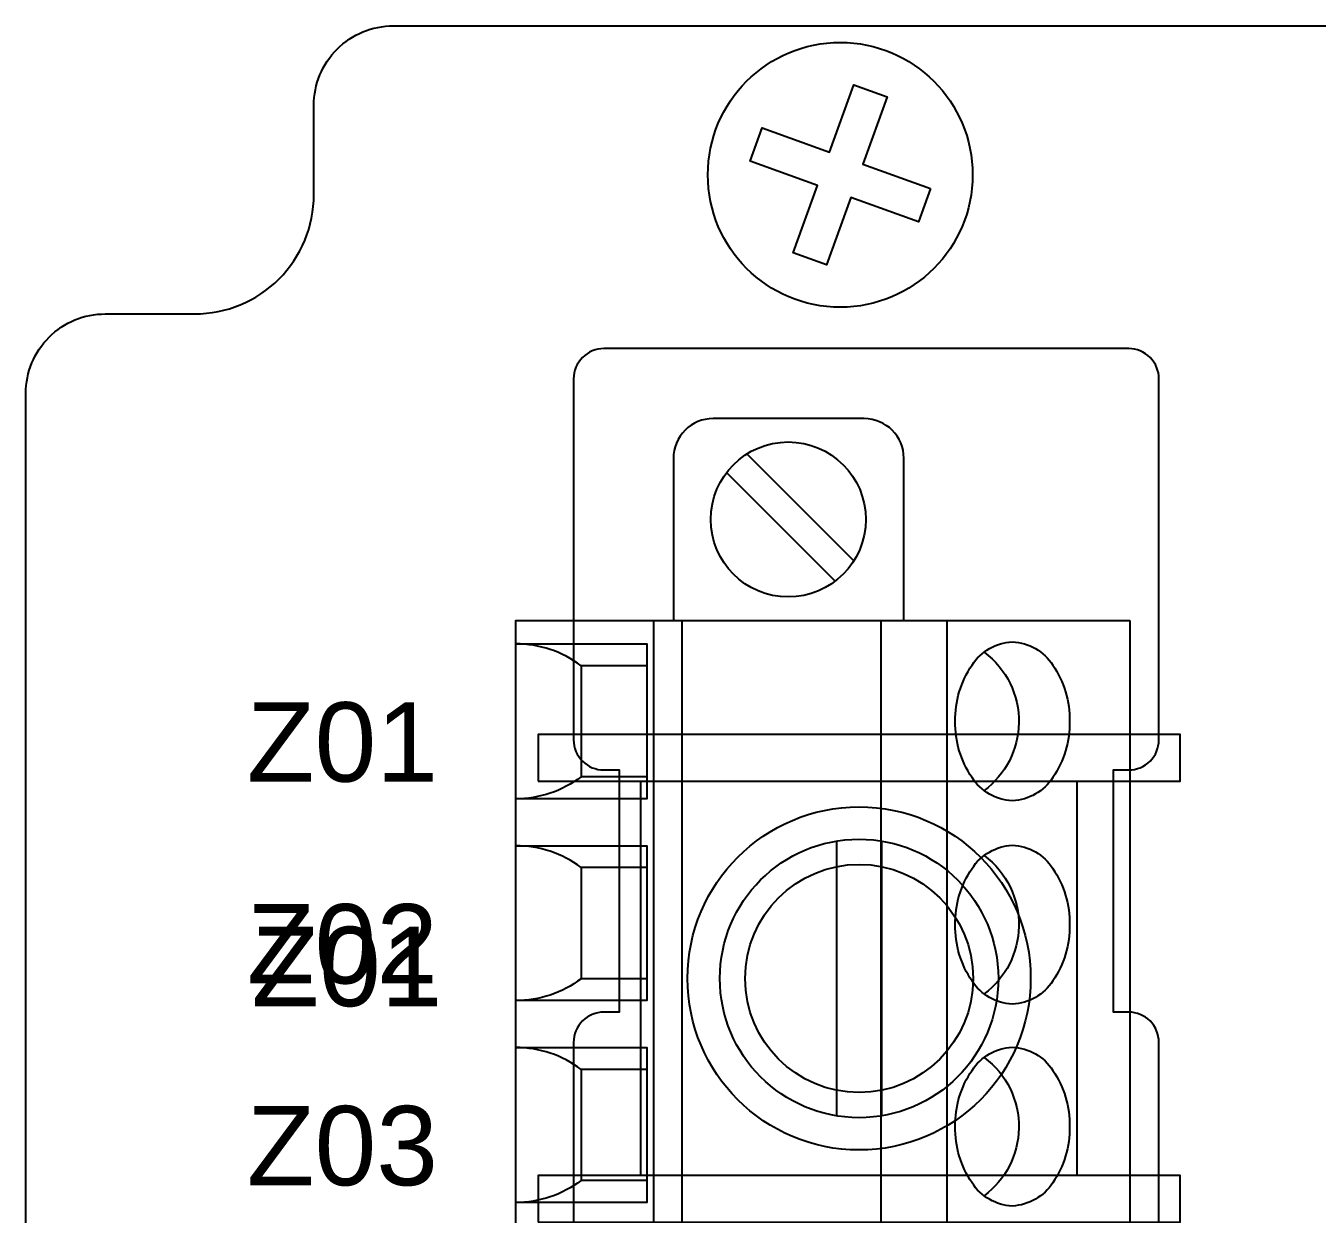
# Model space of a CAD drawing. Extents: x 1 to 23.7, y 0.2 to 17.
# Drawn here: x 15.717 to 16.996, y 6.02 to 7.198 of the extents above; entities that cross this region are included whole.
import ezdxf

# ---------------------------------------------------------------- set-up
doc = ezdxf.new("R2010")
doc.units = 0
doc.header["$MEASUREMENT"] = 0
for name, color, linetype in [('5_01__0-__EMPTY', 7, 'CONTINUOUS'), ('5_02__8-___4__ACI', 7, 'CONTINUOUS'), ('5_03__1-___4__DI__4__DO__S', 7, 'CONTINUOUS'), ('5_04__B-___4__DI__4__DO__F', 7, 'CONTINUOUS'), ('5_05__C-___4__DI__3__DO', 7, 'CONTINUOUS'), ('5_06__2X___8__DO__STD_FORM', 7, 'CONTINUOUS'), ('5_07__2A___8__DO__STD_FORM', 7, 'CONTINUOUS'), ('5_08__2B___8__DO__STD__6__', 7, 'CONTINUOUS'), ('5_09__2C___8__DO__STD__2__', 7, 'CONTINUOUS'), ('5_10__3-___8__DI', 7, 'CONTINUOUS'), ('5_11__5-___8__AI', 7, 'CONTINUOUS'), ('5_12__6-___4__AI__4__AO', 7, 'CONTINUOUS'), ('6_00_____DWG', 7, 'CONTINUOUS')]:
    doc.layers.add(name, color=color, linetype=linetype)
doc.styles.add('ARIAL', font='arial.ttf')

msp = doc.modelspace()

# ---------------------------------------------------------------- linework, layer by layer
at = {"layer": '5_01__0-__EMPTY'}
msp.add_lwpolyline([(16.8394, 5.2251), (16.8394, 6.1904, 0.414214), (16.8095, 6.2203), (16.7944, 6.2203), (16.7944, 6.4603), (16.8095, 6.4603, 0.414214), (16.8394, 6.4901), (16.8394, 6.8479, 0.414973), (16.8095, 6.8778), (16.2893, 6.8778, 0.414973), (16.2594, 6.8479), (16.2594, 6.4901, 0.414214), (16.2893, 6.4603), (16.3044, 6.4603), (16.3044, 6.2203), (16.2893, 6.2203, 0.414214), (16.2594, 6.1904), (16.2594, 5.2251, 0.414214)], format="xyb", dxfattribs=at)
at = {"layer": '5_02__8-___4__ACI'}
for points in [[(16.2242, 6.4491), (16.8603, 6.4491), (16.8603, 6.4954), (16.2242, 6.4954)], [(16.2242, 6.0121), (16.8603, 6.0121), (16.8603, 6.0584), (16.2242, 6.0584)]]:
    msp.add_lwpolyline(points, close=True, dxfattribs=at)
for points in [[(16.326, 6.0584), (16.326, 6.4491)], [(16.7585, 6.0584), (16.7585, 6.4491)], [(16.5198, 6.3899), (16.5198, 6.1176)], [(16.5648, 6.1176), (16.5648, 6.3899)]]:
    msp.add_lwpolyline(points, dxfattribs=at)
for radius in [0.17, 0.138, 0.113]:
    msp.add_circle((16.5423, 6.2537), radius, dxfattribs=at)
at = {"layer": '5_03__1-___4__DI__4__DO__S'}
for points in [[(16.5866, 6.6085), (16.5866, 6.7691, 0.414169), (16.5472, 6.8085), (16.3976, 6.8085, 0.414258), (16.3583, 6.7691), (16.3583, 6.6085)], [(16.3321, 6.5636), (16.2669, 6.5636, 0.162853), (16.202, 6.5852, 1.944453)], [(16.6662, 6.5771, -0.001746), (16.6663, 6.577, -0.240907), (16.7006, 6.5069, -0.231198), (16.6663, 6.44, -0.005828), (16.6664, 6.4397)], [(16.3321, 6.4534), (16.2669, 6.4534, -0.162853), (16.202, 6.4317, -1.944453)], [(16.3321, 6.3636), (16.2669, 6.3636, 0.162853), (16.202, 6.3852, 1.944453)], [(16.6662, 6.3756, -0.001746), (16.6663, 6.3754, -0.240907), (16.7006, 6.3053, -0.231198), (16.6663, 6.2384, -0.005828), (16.6664, 6.2381)], [(16.3321, 6.2534), (16.2669, 6.2534, -0.162853), (16.202, 6.2317, -1.944453)], [(16.3321, 6.1636), (16.2669, 6.1636, 0.162853), (16.202, 6.1852, 1.944453)], [(16.6662, 6.1756, -0.001746), (16.6663, 6.1754, -0.240907), (16.7006, 6.1053, -0.231198), (16.6663, 6.0384, -0.005828), (16.6664, 6.0381)], [(16.3321, 6.0534), (16.2669, 6.0534, -0.162853), (16.202, 6.0317, -1.944453)]]:
    msp.add_lwpolyline(points, format="xyb", dxfattribs=at)
for points in [[(16.4311, 6.7734), (16.537, 6.6674)], [(16.411, 6.755), (16.5186, 6.6474)], [(16.3387, 6.6085), (16.3387, 5.0085)], [(16.3666, 6.6085), (16.3666, 5.0085)], [(16.5637, 6.6085), (16.5637, 5.0085)], [(16.6291, 6.6085), (16.6291, 5.0085)], [(16.202, 6.5852), (16.3321, 6.5852), (16.3321, 6.4317), (16.202, 6.4317)], [(16.2669, 6.5636), (16.2669, 6.4534)], [(16.202, 6.3852), (16.3321, 6.3852), (16.3321, 6.2317), (16.202, 6.2317)], [(16.2669, 6.3636), (16.2669, 6.2534)], [(16.202, 6.1852), (16.3321, 6.1852), (16.3321, 6.0317), (16.202, 6.0317)], [(16.2669, 6.1636), (16.2669, 6.0534)]]:
    msp.add_lwpolyline(points, dxfattribs=at)
msp.add_lwpolyline([(16.8107, 6.6085), (16.8107, 5.0085), (16.202, 5.0085), (16.202, 6.6085)], close=True, dxfattribs=at)
for points in [[(16.6942, 6.5872, -0.244062), (16.7343, 6.5642, -0.154167), (16.7509, 6.5085, -0.154167), (16.7343, 6.4528, -0.236767), (16.6942, 6.4297, -0.24406), (16.6542, 6.4528, -0.154167), (16.6376, 6.5085, -0.154167), (16.6542, 6.5642, -0.244061)], [(16.6942, 6.3856, -0.244062), (16.7343, 6.3626, -0.154167), (16.7509, 6.3069, -0.154167), (16.7343, 6.2512, -0.236767), (16.6942, 6.2282, -0.24406), (16.6542, 6.2512, -0.154167), (16.6376, 6.3069, -0.154167), (16.6542, 6.3626, -0.244061)], [(16.6942, 6.1856, -0.244062), (16.7343, 6.1626, -0.154167), (16.7509, 6.1069, -0.154167), (16.7343, 6.0512, -0.236767), (16.6942, 6.0282, -0.24406), (16.6542, 6.0512, -0.154167), (16.6376, 6.1069, -0.154167), (16.6542, 6.1626, -0.244061)]]:
    msp.add_lwpolyline(points, format="xyb", close=True, dxfattribs=at)
msp.add_circle((16.4721, 6.7085), 0.0768, dxfattribs=at)
at = {"layer": '5_04__B-___4__DI__4__DO__F'}
for points in [[(16.5866, 6.6085), (16.5866, 6.7691, 0.414169), (16.5472, 6.8085), (16.3976, 6.8085, 0.414258), (16.3583, 6.7691), (16.3583, 6.6085)], [(16.3321, 6.5636), (16.2669, 6.5636, 0.162853), (16.202, 6.5852, 1.944453)], [(16.6662, 6.5771, -0.001746), (16.6663, 6.577, -0.240907), (16.7006, 6.5069, -0.231198), (16.6663, 6.44, -0.005828), (16.6664, 6.4397)], [(16.3321, 6.4534), (16.2669, 6.4534, -0.162853), (16.202, 6.4317, -1.944453)], [(16.3321, 6.3636), (16.2669, 6.3636, 0.162853), (16.202, 6.3852, 1.944453)], [(16.6662, 6.3756, -0.001746), (16.6663, 6.3754, -0.240907), (16.7006, 6.3053, -0.231198), (16.6663, 6.2384, -0.005828), (16.6664, 6.2381)], [(16.3321, 6.2534), (16.2669, 6.2534, -0.162853), (16.202, 6.2317, -1.944453)], [(16.3321, 6.1636), (16.2669, 6.1636, 0.162853), (16.202, 6.1852, 1.944453)], [(16.6662, 6.1756, -0.001746), (16.6663, 6.1754, -0.240907), (16.7006, 6.1053, -0.231198), (16.6663, 6.0384, -0.005828), (16.6664, 6.0381)], [(16.3321, 6.0534), (16.2669, 6.0534, -0.162853), (16.202, 6.0317, -1.944453)]]:
    msp.add_lwpolyline(points, format="xyb", dxfattribs=at)
for points in [[(16.4311, 6.7734), (16.537, 6.6674)], [(16.411, 6.755), (16.5186, 6.6474)], [(16.3387, 6.6085), (16.3387, 5.0085)], [(16.3666, 6.6085), (16.3666, 5.0085)], [(16.5637, 6.6085), (16.5637, 5.0085)], [(16.6291, 6.6085), (16.6291, 5.0085)], [(16.202, 6.5852), (16.3321, 6.5852), (16.3321, 6.4317), (16.202, 6.4317)], [(16.2669, 6.5636), (16.2669, 6.4534)], [(16.202, 6.3852), (16.3321, 6.3852), (16.3321, 6.2317), (16.202, 6.2317)], [(16.2669, 6.3636), (16.2669, 6.2534)], [(16.202, 6.1852), (16.3321, 6.1852), (16.3321, 6.0317), (16.202, 6.0317)], [(16.2669, 6.1636), (16.2669, 6.0534)]]:
    msp.add_lwpolyline(points, dxfattribs=at)
msp.add_lwpolyline([(16.8107, 6.6085), (16.8107, 5.0085), (16.202, 5.0085), (16.202, 6.6085)], close=True, dxfattribs=at)
for points in [[(16.6942, 6.5872, -0.244062), (16.7343, 6.5642, -0.154167), (16.7509, 6.5085, -0.154167), (16.7343, 6.4528, -0.236767), (16.6942, 6.4297, -0.24406), (16.6542, 6.4528, -0.154167), (16.6376, 6.5085, -0.154167), (16.6542, 6.5642, -0.244061)], [(16.6942, 6.3856, -0.244062), (16.7343, 6.3626, -0.154167), (16.7509, 6.3069, -0.154167), (16.7343, 6.2512, -0.236767), (16.6942, 6.2282, -0.24406), (16.6542, 6.2512, -0.154167), (16.6376, 6.3069, -0.154167), (16.6542, 6.3626, -0.244061)], [(16.6942, 6.1856, -0.244062), (16.7343, 6.1626, -0.154167), (16.7509, 6.1069, -0.154167), (16.7343, 6.0512, -0.236767), (16.6942, 6.0282, -0.24406), (16.6542, 6.0512, -0.154167), (16.6376, 6.1069, -0.154167), (16.6542, 6.1626, -0.244061)]]:
    msp.add_lwpolyline(points, format="xyb", close=True, dxfattribs=at)
msp.add_circle((16.4721, 6.7085), 0.0768, dxfattribs=at)
at = {"layer": '5_05__C-___4__DI__3__DO'}
for points in [[(16.5866, 6.6085), (16.5866, 6.7691, 0.414169), (16.5472, 6.8085), (16.3976, 6.8085, 0.414258), (16.3583, 6.7691), (16.3583, 6.6085)], [(16.3321, 6.5636), (16.2669, 6.5636, 0.162853), (16.202, 6.5852, 1.944453)], [(16.6662, 6.5771, -0.001746), (16.6663, 6.577, -0.240907), (16.7006, 6.5069, -0.231198), (16.6663, 6.44, -0.005828), (16.6664, 6.4397)], [(16.3321, 6.4534), (16.2669, 6.4534, -0.162853), (16.202, 6.4317, -1.944453)], [(16.3321, 6.3636), (16.2669, 6.3636, 0.162853), (16.202, 6.3852, 1.944453)], [(16.6662, 6.3756, -0.001746), (16.6663, 6.3754, -0.240907), (16.7006, 6.3053, -0.231198), (16.6663, 6.2384, -0.005828), (16.6664, 6.2381)], [(16.3321, 6.2534), (16.2669, 6.2534, -0.162853), (16.202, 6.2317, -1.944453)], [(16.3321, 6.1636), (16.2669, 6.1636, 0.162853), (16.202, 6.1852, 1.944453)], [(16.6662, 6.1756, -0.001746), (16.6663, 6.1754, -0.240907), (16.7006, 6.1053, -0.231198), (16.6663, 6.0384, -0.005828), (16.6664, 6.0381)], [(16.3321, 6.0534), (16.2669, 6.0534, -0.162853), (16.202, 6.0317, -1.944453)]]:
    msp.add_lwpolyline(points, format="xyb", dxfattribs=at)
for points in [[(16.4311, 6.7734), (16.537, 6.6674)], [(16.411, 6.755), (16.5186, 6.6474)], [(16.3387, 6.6085), (16.3387, 5.0085)], [(16.3666, 6.6085), (16.3666, 5.0085)], [(16.5637, 6.6085), (16.5637, 5.0085)], [(16.6291, 6.6085), (16.6291, 5.0085)], [(16.202, 6.5852), (16.3321, 6.5852), (16.3321, 6.4317), (16.202, 6.4317)], [(16.2669, 6.5636), (16.2669, 6.4534)], [(16.202, 6.3852), (16.3321, 6.3852), (16.3321, 6.2317), (16.202, 6.2317)], [(16.2669, 6.3636), (16.2669, 6.2534)], [(16.202, 6.1852), (16.3321, 6.1852), (16.3321, 6.0317), (16.202, 6.0317)], [(16.2669, 6.1636), (16.2669, 6.0534)]]:
    msp.add_lwpolyline(points, dxfattribs=at)
msp.add_lwpolyline([(16.8107, 6.6085), (16.8107, 5.0085), (16.202, 5.0085), (16.202, 6.6085)], close=True, dxfattribs=at)
for points in [[(16.6942, 6.5872, -0.244062), (16.7343, 6.5642, -0.154167), (16.7509, 6.5085, -0.154167), (16.7343, 6.4528, -0.236767), (16.6942, 6.4297, -0.24406), (16.6542, 6.4528, -0.154167), (16.6376, 6.5085, -0.154167), (16.6542, 6.5642, -0.244061)], [(16.6942, 6.3856, -0.244062), (16.7343, 6.3626, -0.154167), (16.7509, 6.3069, -0.154167), (16.7343, 6.2512, -0.236767), (16.6942, 6.2282, -0.24406), (16.6542, 6.2512, -0.154167), (16.6376, 6.3069, -0.154167), (16.6542, 6.3626, -0.244061)], [(16.6942, 6.1856, -0.244062), (16.7343, 6.1626, -0.154167), (16.7509, 6.1069, -0.154167), (16.7343, 6.0512, -0.236767), (16.6942, 6.0282, -0.24406), (16.6542, 6.0512, -0.154167), (16.6376, 6.1069, -0.154167), (16.6542, 6.1626, -0.244061)]]:
    msp.add_lwpolyline(points, format="xyb", close=True, dxfattribs=at)
msp.add_circle((16.4721, 6.7085), 0.0768, dxfattribs=at)
at = {"layer": '5_06__2X___8__DO__STD_FORM'}
for points in [[(16.5866, 6.6085), (16.5866, 6.7691, 0.414169), (16.5472, 6.8085), (16.3976, 6.8085, 0.414258), (16.3583, 6.7691), (16.3583, 6.6085)], [(16.3321, 6.5636), (16.2669, 6.5636, 0.162853), (16.202, 6.5852, 1.944453)], [(16.6662, 6.5771, -0.001746), (16.6663, 6.577, -0.240907), (16.7006, 6.5069, -0.231198), (16.6663, 6.44, -0.005828), (16.6664, 6.4397)], [(16.3321, 6.4534), (16.2669, 6.4534, -0.162853), (16.202, 6.4317, -1.944453)], [(16.3321, 6.3636), (16.2669, 6.3636, 0.162853), (16.202, 6.3852, 1.944453)], [(16.6662, 6.3756, -0.001746), (16.6663, 6.3754, -0.240907), (16.7006, 6.3053, -0.231198), (16.6663, 6.2384, -0.005828), (16.6664, 6.2381)], [(16.3321, 6.2534), (16.2669, 6.2534, -0.162853), (16.202, 6.2317, -1.944453)], [(16.3321, 6.1636), (16.2669, 6.1636, 0.162853), (16.202, 6.1852, 1.944453)], [(16.6662, 6.1756, -0.001746), (16.6663, 6.1754, -0.240907), (16.7006, 6.1053, -0.231198), (16.6663, 6.0384, -0.005828), (16.6664, 6.0381)], [(16.3321, 6.0534), (16.2669, 6.0534, -0.162853), (16.202, 6.0317, -1.944453)]]:
    msp.add_lwpolyline(points, format="xyb", dxfattribs=at)
for points in [[(16.4311, 6.7734), (16.537, 6.6674)], [(16.411, 6.755), (16.5186, 6.6474)], [(16.3387, 6.6085), (16.3387, 5.0085)], [(16.3666, 6.6085), (16.3666, 5.0085)], [(16.5637, 6.6085), (16.5637, 5.0085)], [(16.6291, 6.6085), (16.6291, 5.0085)], [(16.202, 6.5852), (16.3321, 6.5852), (16.3321, 6.4317), (16.202, 6.4317)], [(16.2669, 6.5636), (16.2669, 6.4534)], [(16.202, 6.3852), (16.3321, 6.3852), (16.3321, 6.2317), (16.202, 6.2317)], [(16.2669, 6.3636), (16.2669, 6.2534)], [(16.202, 6.1852), (16.3321, 6.1852), (16.3321, 6.0317), (16.202, 6.0317)], [(16.2669, 6.1636), (16.2669, 6.0534)]]:
    msp.add_lwpolyline(points, dxfattribs=at)
msp.add_lwpolyline([(16.8107, 6.6085), (16.8107, 5.0085), (16.202, 5.0085), (16.202, 6.6085)], close=True, dxfattribs=at)
for points in [[(16.6942, 6.5872, -0.244062), (16.7343, 6.5642, -0.154167), (16.7509, 6.5085, -0.154167), (16.7343, 6.4528, -0.236767), (16.6942, 6.4297, -0.24406), (16.6542, 6.4528, -0.154167), (16.6376, 6.5085, -0.154167), (16.6542, 6.5642, -0.244061)], [(16.6942, 6.3856, -0.244062), (16.7343, 6.3626, -0.154167), (16.7509, 6.3069, -0.154167), (16.7343, 6.2512, -0.236767), (16.6942, 6.2282, -0.24406), (16.6542, 6.2512, -0.154167), (16.6376, 6.3069, -0.154167), (16.6542, 6.3626, -0.244061)], [(16.6942, 6.1856, -0.244062), (16.7343, 6.1626, -0.154167), (16.7509, 6.1069, -0.154167), (16.7343, 6.0512, -0.236767), (16.6942, 6.0282, -0.24406), (16.6542, 6.0512, -0.154167), (16.6376, 6.1069, -0.154167), (16.6542, 6.1626, -0.244061)]]:
    msp.add_lwpolyline(points, format="xyb", close=True, dxfattribs=at)
msp.add_circle((16.4721, 6.7085), 0.0768, dxfattribs=at)
at = {"layer": '5_07__2A___8__DO__STD_FORM'}
for points in [[(16.5866, 6.6085), (16.5866, 6.7691, 0.414169), (16.5472, 6.8085), (16.3976, 6.8085, 0.414258), (16.3583, 6.7691), (16.3583, 6.6085)], [(16.3321, 6.5636), (16.2669, 6.5636, 0.162853), (16.202, 6.5852, 1.944453)], [(16.6662, 6.5771, -0.001746), (16.6663, 6.577, -0.240907), (16.7006, 6.5069, -0.231198), (16.6663, 6.44, -0.005828), (16.6664, 6.4397)], [(16.3321, 6.4534), (16.2669, 6.4534, -0.162853), (16.202, 6.4317, -1.944453)], [(16.3321, 6.3636), (16.2669, 6.3636, 0.162853), (16.202, 6.3852, 1.944453)], [(16.6662, 6.3756, -0.001746), (16.6663, 6.3754, -0.240907), (16.7006, 6.3053, -0.231198), (16.6663, 6.2384, -0.005828), (16.6664, 6.2381)], [(16.3321, 6.2534), (16.2669, 6.2534, -0.162853), (16.202, 6.2317, -1.944453)], [(16.3321, 6.1636), (16.2669, 6.1636, 0.162853), (16.202, 6.1852, 1.944453)], [(16.6662, 6.1756, -0.001746), (16.6663, 6.1754, -0.240907), (16.7006, 6.1053, -0.231198), (16.6663, 6.0384, -0.005828), (16.6664, 6.0381)], [(16.3321, 6.0534), (16.2669, 6.0534, -0.162853), (16.202, 6.0317, -1.944453)]]:
    msp.add_lwpolyline(points, format="xyb", dxfattribs=at)
for points in [[(16.4311, 6.7734), (16.537, 6.6674)], [(16.411, 6.755), (16.5186, 6.6474)], [(16.3387, 6.6085), (16.3387, 5.0085)], [(16.3666, 6.6085), (16.3666, 5.0085)], [(16.5637, 6.6085), (16.5637, 5.0085)], [(16.6291, 6.6085), (16.6291, 5.0085)], [(16.202, 6.5852), (16.3321, 6.5852), (16.3321, 6.4317), (16.202, 6.4317)], [(16.2669, 6.5636), (16.2669, 6.4534)], [(16.202, 6.3852), (16.3321, 6.3852), (16.3321, 6.2317), (16.202, 6.2317)], [(16.2669, 6.3636), (16.2669, 6.2534)], [(16.202, 6.1852), (16.3321, 6.1852), (16.3321, 6.0317), (16.202, 6.0317)], [(16.2669, 6.1636), (16.2669, 6.0534)]]:
    msp.add_lwpolyline(points, dxfattribs=at)
msp.add_lwpolyline([(16.8107, 6.6085), (16.8107, 5.0085), (16.202, 5.0085), (16.202, 6.6085)], close=True, dxfattribs=at)
for points in [[(16.6942, 6.5872, -0.244062), (16.7343, 6.5642, -0.154167), (16.7509, 6.5085, -0.154167), (16.7343, 6.4528, -0.236767), (16.6942, 6.4297, -0.24406), (16.6542, 6.4528, -0.154167), (16.6376, 6.5085, -0.154167), (16.6542, 6.5642, -0.244061)], [(16.6942, 6.3856, -0.244062), (16.7343, 6.3626, -0.154167), (16.7509, 6.3069, -0.154167), (16.7343, 6.2512, -0.236767), (16.6942, 6.2282, -0.24406), (16.6542, 6.2512, -0.154167), (16.6376, 6.3069, -0.154167), (16.6542, 6.3626, -0.244061)], [(16.6942, 6.1856, -0.244062), (16.7343, 6.1626, -0.154167), (16.7509, 6.1069, -0.154167), (16.7343, 6.0512, -0.236767), (16.6942, 6.0282, -0.24406), (16.6542, 6.0512, -0.154167), (16.6376, 6.1069, -0.154167), (16.6542, 6.1626, -0.244061)]]:
    msp.add_lwpolyline(points, format="xyb", close=True, dxfattribs=at)
msp.add_circle((16.4721, 6.7085), 0.0768, dxfattribs=at)
at = {"layer": '5_08__2B___8__DO__STD__6__'}
for points in [[(16.5866, 6.6085), (16.5866, 6.7691, 0.414169), (16.5472, 6.8085), (16.3976, 6.8085, 0.414258), (16.3583, 6.7691), (16.3583, 6.6085)], [(16.3321, 6.5636), (16.2669, 6.5636, 0.162853), (16.202, 6.5852, 1.944453)], [(16.6662, 6.5771, -0.001746), (16.6663, 6.577, -0.240907), (16.7006, 6.5069, -0.231198), (16.6663, 6.44, -0.005828), (16.6664, 6.4397)], [(16.3321, 6.4534), (16.2669, 6.4534, -0.162853), (16.202, 6.4317, -1.944453)], [(16.3321, 6.3636), (16.2669, 6.3636, 0.162853), (16.202, 6.3852, 1.944453)], [(16.6662, 6.3756, -0.001746), (16.6663, 6.3754, -0.240907), (16.7006, 6.3053, -0.231198), (16.6663, 6.2384, -0.005828), (16.6664, 6.2381)], [(16.3321, 6.2534), (16.2669, 6.2534, -0.162853), (16.202, 6.2317, -1.944453)], [(16.3321, 6.1636), (16.2669, 6.1636, 0.162853), (16.202, 6.1852, 1.944453)], [(16.6662, 6.1756, -0.001746), (16.6663, 6.1754, -0.240907), (16.7006, 6.1053, -0.231198), (16.6663, 6.0384, -0.005828), (16.6664, 6.0381)], [(16.3321, 6.0534), (16.2669, 6.0534, -0.162853), (16.202, 6.0317, -1.944453)]]:
    msp.add_lwpolyline(points, format="xyb", dxfattribs=at)
for points in [[(16.4311, 6.7734), (16.537, 6.6674)], [(16.411, 6.755), (16.5186, 6.6474)], [(16.3387, 6.6085), (16.3387, 5.0085)], [(16.3666, 6.6085), (16.3666, 5.0085)], [(16.5637, 6.6085), (16.5637, 5.0085)], [(16.6291, 6.6085), (16.6291, 5.0085)], [(16.202, 6.5852), (16.3321, 6.5852), (16.3321, 6.4317), (16.202, 6.4317)], [(16.2669, 6.5636), (16.2669, 6.4534)], [(16.202, 6.3852), (16.3321, 6.3852), (16.3321, 6.2317), (16.202, 6.2317)], [(16.2669, 6.3636), (16.2669, 6.2534)], [(16.202, 6.1852), (16.3321, 6.1852), (16.3321, 6.0317), (16.202, 6.0317)], [(16.2669, 6.1636), (16.2669, 6.0534)]]:
    msp.add_lwpolyline(points, dxfattribs=at)
msp.add_lwpolyline([(16.8107, 6.6085), (16.8107, 5.0085), (16.202, 5.0085), (16.202, 6.6085)], close=True, dxfattribs=at)
for points in [[(16.6942, 6.5872, -0.244062), (16.7343, 6.5642, -0.154167), (16.7509, 6.5085, -0.154167), (16.7343, 6.4528, -0.236767), (16.6942, 6.4297, -0.24406), (16.6542, 6.4528, -0.154167), (16.6376, 6.5085, -0.154167), (16.6542, 6.5642, -0.244061)], [(16.6942, 6.3856, -0.244062), (16.7343, 6.3626, -0.154167), (16.7509, 6.3069, -0.154167), (16.7343, 6.2512, -0.236767), (16.6942, 6.2282, -0.24406), (16.6542, 6.2512, -0.154167), (16.6376, 6.3069, -0.154167), (16.6542, 6.3626, -0.244061)], [(16.6942, 6.1856, -0.244062), (16.7343, 6.1626, -0.154167), (16.7509, 6.1069, -0.154167), (16.7343, 6.0512, -0.236767), (16.6942, 6.0282, -0.24406), (16.6542, 6.0512, -0.154167), (16.6376, 6.1069, -0.154167), (16.6542, 6.1626, -0.244061)]]:
    msp.add_lwpolyline(points, format="xyb", close=True, dxfattribs=at)
msp.add_circle((16.4721, 6.7085), 0.0768, dxfattribs=at)
at = {"layer": '5_09__2C___8__DO__STD__2__'}
for points in [[(16.5866, 6.6085), (16.5866, 6.7691, 0.414169), (16.5472, 6.8085), (16.3976, 6.8085, 0.414258), (16.3583, 6.7691), (16.3583, 6.6085)], [(16.3321, 6.5636), (16.2669, 6.5636, 0.162853), (16.202, 6.5852, 1.944453)], [(16.6662, 6.5771, -0.001746), (16.6663, 6.577, -0.240907), (16.7006, 6.5069, -0.231198), (16.6663, 6.44, -0.005828), (16.6664, 6.4397)], [(16.3321, 6.4534), (16.2669, 6.4534, -0.162853), (16.202, 6.4317, -1.944453)], [(16.3321, 6.3636), (16.2669, 6.3636, 0.162853), (16.202, 6.3852, 1.944453)], [(16.6662, 6.3756, -0.001746), (16.6663, 6.3754, -0.240907), (16.7006, 6.3053, -0.231198), (16.6663, 6.2384, -0.005828), (16.6664, 6.2381)], [(16.3321, 6.2534), (16.2669, 6.2534, -0.162853), (16.202, 6.2317, -1.944453)], [(16.3321, 6.1636), (16.2669, 6.1636, 0.162853), (16.202, 6.1852, 1.944453)], [(16.6662, 6.1756, -0.001746), (16.6663, 6.1754, -0.240907), (16.7006, 6.1053, -0.231198), (16.6663, 6.0384, -0.005828), (16.6664, 6.0381)], [(16.3321, 6.0534), (16.2669, 6.0534, -0.162853), (16.202, 6.0317, -1.944453)]]:
    msp.add_lwpolyline(points, format="xyb", dxfattribs=at)
for points in [[(16.4311, 6.7734), (16.537, 6.6674)], [(16.411, 6.755), (16.5186, 6.6474)], [(16.3387, 6.6085), (16.3387, 5.0085)], [(16.3666, 6.6085), (16.3666, 5.0085)], [(16.5637, 6.6085), (16.5637, 5.0085)], [(16.6291, 6.6085), (16.6291, 5.0085)], [(16.202, 6.5852), (16.3321, 6.5852), (16.3321, 6.4317), (16.202, 6.4317)], [(16.2669, 6.5636), (16.2669, 6.4534)], [(16.202, 6.3852), (16.3321, 6.3852), (16.3321, 6.2317), (16.202, 6.2317)], [(16.2669, 6.3636), (16.2669, 6.2534)], [(16.202, 6.1852), (16.3321, 6.1852), (16.3321, 6.0317), (16.202, 6.0317)], [(16.2669, 6.1636), (16.2669, 6.0534)]]:
    msp.add_lwpolyline(points, dxfattribs=at)
msp.add_lwpolyline([(16.8107, 6.6085), (16.8107, 5.0085), (16.202, 5.0085), (16.202, 6.6085)], close=True, dxfattribs=at)
for points in [[(16.6942, 6.5872, -0.244062), (16.7343, 6.5642, -0.154167), (16.7509, 6.5085, -0.154167), (16.7343, 6.4528, -0.236767), (16.6942, 6.4297, -0.24406), (16.6542, 6.4528, -0.154167), (16.6376, 6.5085, -0.154167), (16.6542, 6.5642, -0.244061)], [(16.6942, 6.3856, -0.244062), (16.7343, 6.3626, -0.154167), (16.7509, 6.3069, -0.154167), (16.7343, 6.2512, -0.236767), (16.6942, 6.2282, -0.24406), (16.6542, 6.2512, -0.154167), (16.6376, 6.3069, -0.154167), (16.6542, 6.3626, -0.244061)], [(16.6942, 6.1856, -0.244062), (16.7343, 6.1626, -0.154167), (16.7509, 6.1069, -0.154167), (16.7343, 6.0512, -0.236767), (16.6942, 6.0282, -0.24406), (16.6542, 6.0512, -0.154167), (16.6376, 6.1069, -0.154167), (16.6542, 6.1626, -0.244061)]]:
    msp.add_lwpolyline(points, format="xyb", close=True, dxfattribs=at)
msp.add_circle((16.4721, 6.7085), 0.0768, dxfattribs=at)
at = {"layer": '5_10__3-___8__DI'}
for points in [[(16.5866, 6.6085), (16.5866, 6.7691, 0.414169), (16.5472, 6.8085), (16.3976, 6.8085, 0.414258), (16.3583, 6.7691), (16.3583, 6.6085)], [(16.3321, 6.5636), (16.2669, 6.5636, 0.162853), (16.202, 6.5852, 1.944453)], [(16.6662, 6.5771, -0.001746), (16.6663, 6.577, -0.240907), (16.7006, 6.5069, -0.231198), (16.6663, 6.44, -0.005828), (16.6664, 6.4397)], [(16.3321, 6.4534), (16.2669, 6.4534, -0.162853), (16.202, 6.4317, -1.944453)], [(16.3321, 6.3636), (16.2669, 6.3636, 0.162853), (16.202, 6.3852, 1.944453)], [(16.6662, 6.3756, -0.001746), (16.6663, 6.3754, -0.240907), (16.7006, 6.3053, -0.231198), (16.6663, 6.2384, -0.005828), (16.6664, 6.2381)], [(16.3321, 6.2534), (16.2669, 6.2534, -0.162853), (16.202, 6.2317, -1.944453)], [(16.3321, 6.1636), (16.2669, 6.1636, 0.162853), (16.202, 6.1852, 1.944453)], [(16.6662, 6.1756, -0.001746), (16.6663, 6.1754, -0.240907), (16.7006, 6.1053, -0.231198), (16.6663, 6.0384, -0.005828), (16.6664, 6.0381)], [(16.3321, 6.0534), (16.2669, 6.0534, -0.162853), (16.202, 6.0317, -1.944453)]]:
    msp.add_lwpolyline(points, format="xyb", dxfattribs=at)
for points in [[(16.4311, 6.7734), (16.537, 6.6674)], [(16.411, 6.755), (16.5186, 6.6474)], [(16.3387, 6.6085), (16.3387, 5.0085)], [(16.3666, 6.6085), (16.3666, 5.0085)], [(16.5637, 6.6085), (16.5637, 5.0085)], [(16.6291, 6.6085), (16.6291, 5.0085)], [(16.202, 6.5852), (16.3321, 6.5852), (16.3321, 6.4317), (16.202, 6.4317)], [(16.2669, 6.5636), (16.2669, 6.4534)], [(16.202, 6.3852), (16.3321, 6.3852), (16.3321, 6.2317), (16.202, 6.2317)], [(16.2669, 6.3636), (16.2669, 6.2534)], [(16.202, 6.1852), (16.3321, 6.1852), (16.3321, 6.0317), (16.202, 6.0317)], [(16.2669, 6.1636), (16.2669, 6.0534)]]:
    msp.add_lwpolyline(points, dxfattribs=at)
msp.add_lwpolyline([(16.8107, 6.6085), (16.8107, 5.0085), (16.202, 5.0085), (16.202, 6.6085)], close=True, dxfattribs=at)
for points in [[(16.6942, 6.5872, -0.244062), (16.7343, 6.5642, -0.154167), (16.7509, 6.5085, -0.154167), (16.7343, 6.4528, -0.236767), (16.6942, 6.4297, -0.24406), (16.6542, 6.4528, -0.154167), (16.6376, 6.5085, -0.154167), (16.6542, 6.5642, -0.244061)], [(16.6942, 6.3856, -0.244062), (16.7343, 6.3626, -0.154167), (16.7509, 6.3069, -0.154167), (16.7343, 6.2512, -0.236767), (16.6942, 6.2282, -0.24406), (16.6542, 6.2512, -0.154167), (16.6376, 6.3069, -0.154167), (16.6542, 6.3626, -0.244061)], [(16.6942, 6.1856, -0.244062), (16.7343, 6.1626, -0.154167), (16.7509, 6.1069, -0.154167), (16.7343, 6.0512, -0.236767), (16.6942, 6.0282, -0.24406), (16.6542, 6.0512, -0.154167), (16.6376, 6.1069, -0.154167), (16.6542, 6.1626, -0.244061)]]:
    msp.add_lwpolyline(points, format="xyb", close=True, dxfattribs=at)
msp.add_circle((16.4721, 6.7085), 0.0768, dxfattribs=at)
at = {"layer": '5_11__5-___8__AI'}
for points in [[(16.5866, 6.6085), (16.5866, 6.7691, 0.414169), (16.5472, 6.8085), (16.3976, 6.8085, 0.414258), (16.3583, 6.7691), (16.3583, 6.6085)], [(16.3321, 6.5636), (16.2669, 6.5636, 0.162853), (16.202, 6.5852, 1.944453)], [(16.6662, 6.5771, -0.001746), (16.6663, 6.577, -0.240907), (16.7006, 6.5069, -0.231198), (16.6663, 6.44, -0.005828), (16.6664, 6.4397)], [(16.3321, 6.4534), (16.2669, 6.4534, -0.162853), (16.202, 6.4317, -1.944453)], [(16.3321, 6.3636), (16.2669, 6.3636, 0.162853), (16.202, 6.3852, 1.944453)], [(16.6662, 6.3756, -0.001746), (16.6663, 6.3754, -0.240907), (16.7006, 6.3053, -0.231198), (16.6663, 6.2384, -0.005828), (16.6664, 6.2381)], [(16.3321, 6.2534), (16.2669, 6.2534, -0.162853), (16.202, 6.2317, -1.944453)], [(16.3321, 6.1636), (16.2669, 6.1636, 0.162853), (16.202, 6.1852, 1.944453)], [(16.6662, 6.1756, -0.001746), (16.6663, 6.1754, -0.240907), (16.7006, 6.1053, -0.231198), (16.6663, 6.0384, -0.005828), (16.6664, 6.0381)], [(16.3321, 6.0534), (16.2669, 6.0534, -0.162853), (16.202, 6.0317, -1.944453)]]:
    msp.add_lwpolyline(points, format="xyb", dxfattribs=at)
for points in [[(16.4311, 6.7734), (16.537, 6.6674)], [(16.411, 6.755), (16.5186, 6.6474)], [(16.3387, 6.6085), (16.3387, 5.0085)], [(16.3666, 6.6085), (16.3666, 5.0085)], [(16.5637, 6.6085), (16.5637, 5.0085)], [(16.6291, 6.6085), (16.6291, 5.0085)], [(16.202, 6.5852), (16.3321, 6.5852), (16.3321, 6.4317), (16.202, 6.4317)], [(16.2669, 6.5636), (16.2669, 6.4534)], [(16.202, 6.3852), (16.3321, 6.3852), (16.3321, 6.2317), (16.202, 6.2317)], [(16.2669, 6.3636), (16.2669, 6.2534)], [(16.202, 6.1852), (16.3321, 6.1852), (16.3321, 6.0317), (16.202, 6.0317)], [(16.2669, 6.1636), (16.2669, 6.0534)]]:
    msp.add_lwpolyline(points, dxfattribs=at)
msp.add_lwpolyline([(16.8107, 6.6085), (16.8107, 5.0085), (16.202, 5.0085), (16.202, 6.6085)], close=True, dxfattribs=at)
for points in [[(16.6942, 6.5872, -0.244062), (16.7343, 6.5642, -0.154167), (16.7509, 6.5085, -0.154167), (16.7343, 6.4528, -0.236767), (16.6942, 6.4297, -0.24406), (16.6542, 6.4528, -0.154167), (16.6376, 6.5085, -0.154167), (16.6542, 6.5642, -0.244061)], [(16.6942, 6.3856, -0.244062), (16.7343, 6.3626, -0.154167), (16.7509, 6.3069, -0.154167), (16.7343, 6.2512, -0.236767), (16.6942, 6.2282, -0.24406), (16.6542, 6.2512, -0.154167), (16.6376, 6.3069, -0.154167), (16.6542, 6.3626, -0.244061)], [(16.6942, 6.1856, -0.244062), (16.7343, 6.1626, -0.154167), (16.7509, 6.1069, -0.154167), (16.7343, 6.0512, -0.236767), (16.6942, 6.0282, -0.24406), (16.6542, 6.0512, -0.154167), (16.6376, 6.1069, -0.154167), (16.6542, 6.1626, -0.244061)]]:
    msp.add_lwpolyline(points, format="xyb", close=True, dxfattribs=at)
msp.add_circle((16.4721, 6.7085), 0.0768, dxfattribs=at)
at = {"layer": '5_12__6-___4__AI__4__AO'}
for points in [[(16.5866, 6.6085), (16.5866, 6.7691, 0.414169), (16.5472, 6.8085), (16.3976, 6.8085, 0.414258), (16.3583, 6.7691), (16.3583, 6.6085)], [(16.3321, 6.5636), (16.2669, 6.5636, 0.162853), (16.202, 6.5852, 1.944453)], [(16.6662, 6.5771, -0.001746), (16.6663, 6.577, -0.240907), (16.7006, 6.5069, -0.231198), (16.6663, 6.44, -0.005828), (16.6664, 6.4397)], [(16.3321, 6.4534), (16.2669, 6.4534, -0.162853), (16.202, 6.4317, -1.944453)], [(16.3321, 6.3636), (16.2669, 6.3636, 0.162853), (16.202, 6.3852, 1.944453)], [(16.6662, 6.3756, -0.001746), (16.6663, 6.3754, -0.240907), (16.7006, 6.3053, -0.231198), (16.6663, 6.2384, -0.005828), (16.6664, 6.2381)], [(16.3321, 6.2534), (16.2669, 6.2534, -0.162853), (16.202, 6.2317, -1.944453)], [(16.3321, 6.1636), (16.2669, 6.1636, 0.162853), (16.202, 6.1852, 1.944453)], [(16.6662, 6.1756, -0.001746), (16.6663, 6.1754, -0.240907), (16.7006, 6.1053, -0.231198), (16.6663, 6.0384, -0.005828), (16.6664, 6.0381)], [(16.3321, 6.0534), (16.2669, 6.0534, -0.162853), (16.202, 6.0317, -1.944453)]]:
    msp.add_lwpolyline(points, format="xyb", dxfattribs=at)
for points in [[(16.4311, 6.7734), (16.537, 6.6674)], [(16.411, 6.755), (16.5186, 6.6474)], [(16.3387, 6.6085), (16.3387, 5.0085)], [(16.3666, 6.6085), (16.3666, 5.0085)], [(16.5637, 6.6085), (16.5637, 5.0085)], [(16.6291, 6.6085), (16.6291, 5.0085)], [(16.202, 6.5852), (16.3321, 6.5852), (16.3321, 6.4317), (16.202, 6.4317)], [(16.2669, 6.5636), (16.2669, 6.4534)], [(16.202, 6.3852), (16.3321, 6.3852), (16.3321, 6.2317), (16.202, 6.2317)], [(16.2669, 6.3636), (16.2669, 6.2534)], [(16.202, 6.1852), (16.3321, 6.1852), (16.3321, 6.0317), (16.202, 6.0317)], [(16.2669, 6.1636), (16.2669, 6.0534)]]:
    msp.add_lwpolyline(points, dxfattribs=at)
msp.add_lwpolyline([(16.8107, 6.6085), (16.8107, 5.0085), (16.202, 5.0085), (16.202, 6.6085)], close=True, dxfattribs=at)
for points in [[(16.6942, 6.5872, -0.244062), (16.7343, 6.5642, -0.154167), (16.7509, 6.5085, -0.154167), (16.7343, 6.4528, -0.236767), (16.6942, 6.4297, -0.24406), (16.6542, 6.4528, -0.154167), (16.6376, 6.5085, -0.154167), (16.6542, 6.5642, -0.244061)], [(16.6942, 6.3856, -0.244062), (16.7343, 6.3626, -0.154167), (16.7509, 6.3069, -0.154167), (16.7343, 6.2512, -0.236767), (16.6942, 6.2282, -0.24406), (16.6542, 6.2512, -0.154167), (16.6376, 6.3069, -0.154167), (16.6542, 6.3626, -0.244061)], [(16.6942, 6.1856, -0.244062), (16.7343, 6.1626, -0.154167), (16.7509, 6.1069, -0.154167), (16.7343, 6.0512, -0.236767), (16.6942, 6.0282, -0.24406), (16.6542, 6.0512, -0.154167), (16.6376, 6.1069, -0.154167), (16.6542, 6.1626, -0.244061)]]:
    msp.add_lwpolyline(points, format="xyb", close=True, dxfattribs=at)
msp.add_circle((16.4721, 6.7085), 0.0768, dxfattribs=at)
at = {"layer": '6_00_____DWG'}
msp.add_lwpolyline([(23, 6.8335), (23, 2.1681, -0.414214), (22.9213, 2.0894), (22.8327, 2.0894, 0.414214), (22.7146, 1.9713), (22.7146, 1.8827, -0.414213), (22.6358, 1.804), (16.0807, 1.804, -0.414213), (16.002, 1.8827), (16.002, 1.9713, 0.414213), (15.8839, 2.0894), (15.7953, 2.0894, -0.414213), (15.7165, 2.1681, -0.000001), (15.7165, 6.8335, -0.414214), (15.7953, 6.9122), (15.8839, 6.9122, 0.414214), (16.002, 7.0303), (16.002, 7.1189, -0.414214), (16.0807, 7.1977), (22.6358, 7.1977, -0.414213), (22.7146, 7.1189), (22.7146, 7.0303, 0.414213), (22.8327, 6.9122), (22.9213, 6.9122, -0.414213)], format="xyb", close=True, dxfattribs=at)
msp.add_lwpolyline([(16.6129, 7.0364), (16.601, 7.0035), (16.5341, 7.0276), (16.51, 6.9608), (16.4771, 6.9727), (16.5012, 7.0395), (16.4344, 7.0636), (16.4462, 7.0965), (16.5131, 7.0724), (16.5372, 7.1393), (16.5701, 7.1274), (16.546, 7.0606)], close=True, dxfattribs=at)
msp.add_circle((16.5236, 7.05), 0.1312, dxfattribs=at)

# ---------------------------------------------------------------- texts
at = {"layer": '5_01__0-__EMPTY', "style": 'ARIAL'}
for s, p in [('Z01', (15.9356, 6.4487)), ('Z02', (15.9356, 6.2487)), ('Z03', (15.9356, 6.0487))]:
    msp.add_text(s, height=0.07867, dxfattribs=at).set_placement(p)
at = {"layer": '5_02__8-___4__ACI', "style": 'ARIAL'}
msp.add_text('Z01', height=0.07867, dxfattribs=at).set_placement((15.9401, 6.2262))
at = {"layer": '5_03__1-___4__DI__4__DO__S', "style": 'ARIAL'}
for s, p in [('Z01', (15.9356, 6.4487)), ('Z02', (15.9356, 6.2487)), ('Z03', (15.9356, 6.0487))]:
    msp.add_text(s, height=0.07867, dxfattribs=at).set_placement(p)
at = {"layer": '5_04__B-___4__DI__4__DO__F', "style": 'ARIAL'}
for s, p in [('Z01', (15.9356, 6.4487)), ('Z02', (15.9356, 6.2487)), ('Z03', (15.9356, 6.0487))]:
    msp.add_text(s, height=0.07867, dxfattribs=at).set_placement(p)
at = {"layer": '5_05__C-___4__DI__3__DO', "style": 'ARIAL'}
for s, p in [('Z01', (15.9356, 6.4487)), ('Z02', (15.9356, 6.2487)), ('Z03', (15.9356, 6.0487))]:
    msp.add_text(s, height=0.07867, dxfattribs=at).set_placement(p)
at = {"layer": '5_06__2X___8__DO__STD_FORM', "style": 'ARIAL'}
for s, p in [('Z01', (15.9356, 6.4487)), ('Z02', (15.9356, 6.2487)), ('Z03', (15.9356, 6.0487))]:
    msp.add_text(s, height=0.07867, dxfattribs=at).set_placement(p)
at = {"layer": '5_07__2A___8__DO__STD_FORM', "style": 'ARIAL'}
for s, p in [('Z01', (15.9356, 6.4487)), ('Z02', (15.9356, 6.2487)), ('Z03', (15.9356, 6.0487))]:
    msp.add_text(s, height=0.07867, dxfattribs=at).set_placement(p)
at = {"layer": '5_08__2B___8__DO__STD__6__', "style": 'ARIAL'}
for s, p in [('Z01', (15.9356, 6.4487)), ('Z02', (15.9356, 6.2487)), ('Z03', (15.9356, 6.0487))]:
    msp.add_text(s, height=0.07867, dxfattribs=at).set_placement(p)
at = {"layer": '5_09__2C___8__DO__STD__2__', "style": 'ARIAL'}
for s, p in [('Z01', (15.9356, 6.4487)), ('Z02', (15.9356, 6.2487)), ('Z03', (15.9356, 6.0487))]:
    msp.add_text(s, height=0.07867, dxfattribs=at).set_placement(p)
at = {"layer": '5_10__3-___8__DI', "style": 'ARIAL'}
for s, p in [('Z01', (15.9356, 6.4487)), ('Z02', (15.9356, 6.2487)), ('Z03', (15.9356, 6.0487))]:
    msp.add_text(s, height=0.07867, dxfattribs=at).set_placement(p)
at = {"layer": '5_11__5-___8__AI', "style": 'ARIAL'}
for s, p in [('Z01', (15.9356, 6.4487)), ('Z02', (15.9356, 6.2487)), ('Z03', (15.9356, 6.0487))]:
    msp.add_text(s, height=0.07867, dxfattribs=at).set_placement(p)
at = {"layer": '5_12__6-___4__AI__4__AO', "style": 'ARIAL'}
for s, p in [('Z01', (15.9356, 6.4487)), ('Z02', (15.9356, 6.2487)), ('Z03', (15.9356, 6.0487))]:
    msp.add_text(s, height=0.07867, dxfattribs=at).set_placement(p)

doc.saveas('drawing.dxf')
